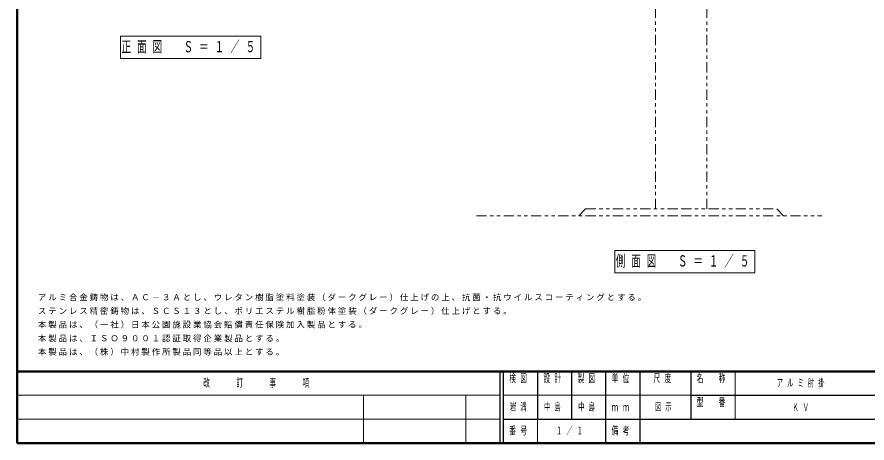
# Model space of a CAD drawing. Units: millimetres on the paper, scale 1:5. Extents: x -385 to 0, y 0 to 267.
# Drawn here: x -385 to -135.9, y 0 to 124.9 of the extents above; entities that cross this region are included whole.
import ezdxf

# ---------------------------------------------------------------- set-up
doc = ezdxf.new("R2010")
doc.units = ezdxf.units.MM
doc.linetypes.add('USER3', pattern=[8, 3, -1, 1, -1, 1, -1])
doc.layers.add('1_5', color=3, linetype='USER3', lineweight=13)
doc.layers.add('図面枠', color=7, linetype='Continuous', lineweight=13)
doc.layers.add('99', color=7, linetype='Continuous')
doc.layers.add('CLASS1', color=7, linetype='Continuous')
doc.styles.add('ＭＳ ゴシック', font='')
doc.styles.get('ＭＳ ゴシック').set_extended_font_data('MS Gothic')

msp = doc.modelspace()

# ---------------------------------------------------------------- linework, layer by layer
at = {"layer": '1_5', "color": 7}
for p, q in [((-197.856, 68.598), (-197.856, 131.398)), ((-182.856, 68.598), (-182.856, 131.398)), ((-220.356, 66.598), (-218.356, 68.598)), ((-218.356, 68.598), (-190.356, 68.598)), ((-190.356, 68.598), (-162.356, 68.598)), ((-162.356, 68.598), (-160.356, 66.598)), ((-250.356, 66.598), (-190.356, 66.598)), ((-190.356, 66.598), (-149.145, 66.598))]:
    msp.add_line(p, q, dxfattribs=at)
at = {"layer": '1_5', "color": 7, "linetype": 'Continuous'}
for p, q in [((-354.628, 119.258), (-354.628, 112.698)), ((-313.568, 119.258), (-354.628, 119.258)), ((-313.568, 112.698), (-313.568, 119.258)), ((-354.628, 112.698), (-313.568, 112.698)), ((-209.782, 56.472), (-209.782, 49.912)), ((-168.722, 56.472), (-209.782, 56.472)), ((-168.722, 49.912), (-168.722, 56.472)), ((-209.782, 49.912), (-168.722, 49.912))]:
    msp.add_line(p, q, dxfattribs=at)
at = {"layer": '図面枠', "lineweight": 50}
for p, q in [((-385, 267), (-385, 0)), ((-385, 21), (0, 21)), ((-385, 0), (0, 0))]:
    msp.add_line(p, q, dxfattribs=at)
at = {"layer": '図面枠', "color": 211, "lineweight": 25}
for p, q in [((-243.5, 21), (-243.5, 0)), ((-242.5, 21), (-242.5, 0)), ((-232.5, 21), (-232.5, 7)), ((-222.5, 21), (-222.5, 7)), ((-212.5, 21), (-212.5, 0)), ((-202.5, 21), (-202.5, 7)), ((-187.5, 21), (-187.5, 7)), ((-187.5, 14), (-70, 14)), ((-242.5, 7), (0, 7))]:
    msp.add_line(p, q, dxfattribs=at)
at = {"layer": '図面枠'}
for p, q in [((-174.5, 21), (-174.5, 7)), ((-385, 14), (-243.5, 14)), ((-283.5, 14), (-283.5, 0)), ((-253.5, 14), (-253.5, 0)), ((-242.5, 14), (-187.5, 14)), ((-385, 7), (-243.5, 7)), ((-232.5, 7), (-232.5, 0))]:
    msp.add_line(p, q, dxfattribs=at)
at = {"layer": '図面枠', "lineweight": 25}
msp.add_line((-202.5, 7), (-202.5, 0), dxfattribs=at)

# ---------------------------------------------------------------- texts
at = {"layer": '1_5', "color": 7, "char_height": 3.299, "attachment_point": 4, "style": 'ＭＳ ゴシック'}
for s, insert in [('\\T1.64;\\W0.6;正面図\u3000Ｓ＝１／５', (-354.348, 115.978)), ('\\T1.64;\\W0.6;側面図\u3000Ｓ＝１／５', (-209.502, 53.192))]:
    msp.add_mtext(s, dxfattribs=dict(at, insert=insert))
at = {"layer": '99', "char_height": 2.199, "attachment_point": 5, "style": 'ＭＳ ゴシック'}
for s, insert in [('\\T1.64;\\W0.6;アルミ肘掛', (-154.75, 17.5)), ('\\T1.64;\\W0.6;岩満', (-237.5, 10.5)), ('\\T1.64;\\W0.6;中島', (-227.5, 10.5)), ('\\T1.64;\\W0.6;中島', (-217.5, 10.5)), ('\\T1.64;\\W0.6;図示', (-195, 10.5)), ('\\T1.64;\\W0.6;ＫＶ', (-154.75, 10.5)), ('\\T1.64;\\W0.6;１／１', (-222.5, 3.5))]:
    msp.add_mtext(s, dxfattribs=dict(at, insert=insert))
at = {"layer": 'CLASS1', "char_height": 1.76, "attachment_point": 7, "style": 'ＭＳ ゴシック'}
for s, insert in [('\\T1.23;アルミ合金鋳物は、ＡＣ－３Ａとし、ウレタン樹脂塗料塗装（ダークグレー）仕上げの上、抗菌・抗ウイルスコーティングとする。', (-378.86, 41.592)), ('\\T1.23;ステンレス精密鋳物は、ＳＣＳ１３とし、ポリエステル樹脂粉体塗装（ダークグレー）仕上げとする。', (-378.86, 37.592)), ('\\T1.23;本製品は、（一社）日本公園施設業協会賠償責任保険加入製品とする。', (-378.86, 33.592)), ('\\T1.23;本製品は、ＩＳＯ９００１認証取得企業製品とする。', (-378.86, 29.592)), ('\\T1.23;本製品は、（株）中村製作所製品同等品以上とする。', (-378.86, 25.592))]:
    msp.add_mtext(s, dxfattribs=dict(at, insert=insert))
at = {"layer": '図面枠', "color": 4, "char_height": 2.346, "style": 'ＭＳ ゴシック'}
for s, insert, attachment_point in [('\\T1.64;\\W0.6;検図', (-237.5, 20.167), 2), ('\\T1.64;\\W0.6;設計', (-227.5, 20.167), 2), ('\\T1.64;\\W0.6;製図', (-217.5, 20.167), 2), ('\\T1.64;\\W0.6;単位', (-207.5, 20.167), 2), ('\\T1.64;\\W0.6;尺度', (-195.25, 20.167), 2), ('\\T1.64;\\W0.6;名\u3000称', (-181, 20.167), 2), ('\\T1.64;\\W0.6;改\u3000\u3000訂\u3000\u3000事\u3000\u3000項', (-314.25, 17.5), 5), ('\\T1.64;\\W0.6;型\u3000番', (-181, 13.167), 2), ('\\T1.64;\\W0.6;ｍｍ', (-207.5, 10.5), 5), ('\\T1.64;\\W0.6;番号', (-237.5, 3.5), 5), ('\\T1.64;\\W0.6;備考', (-207.5, 3.5), 5)]:
    msp.add_mtext(s, dxfattribs=dict(at, insert=insert, attachment_point=attachment_point))

doc.saveas('drawing.dxf')
